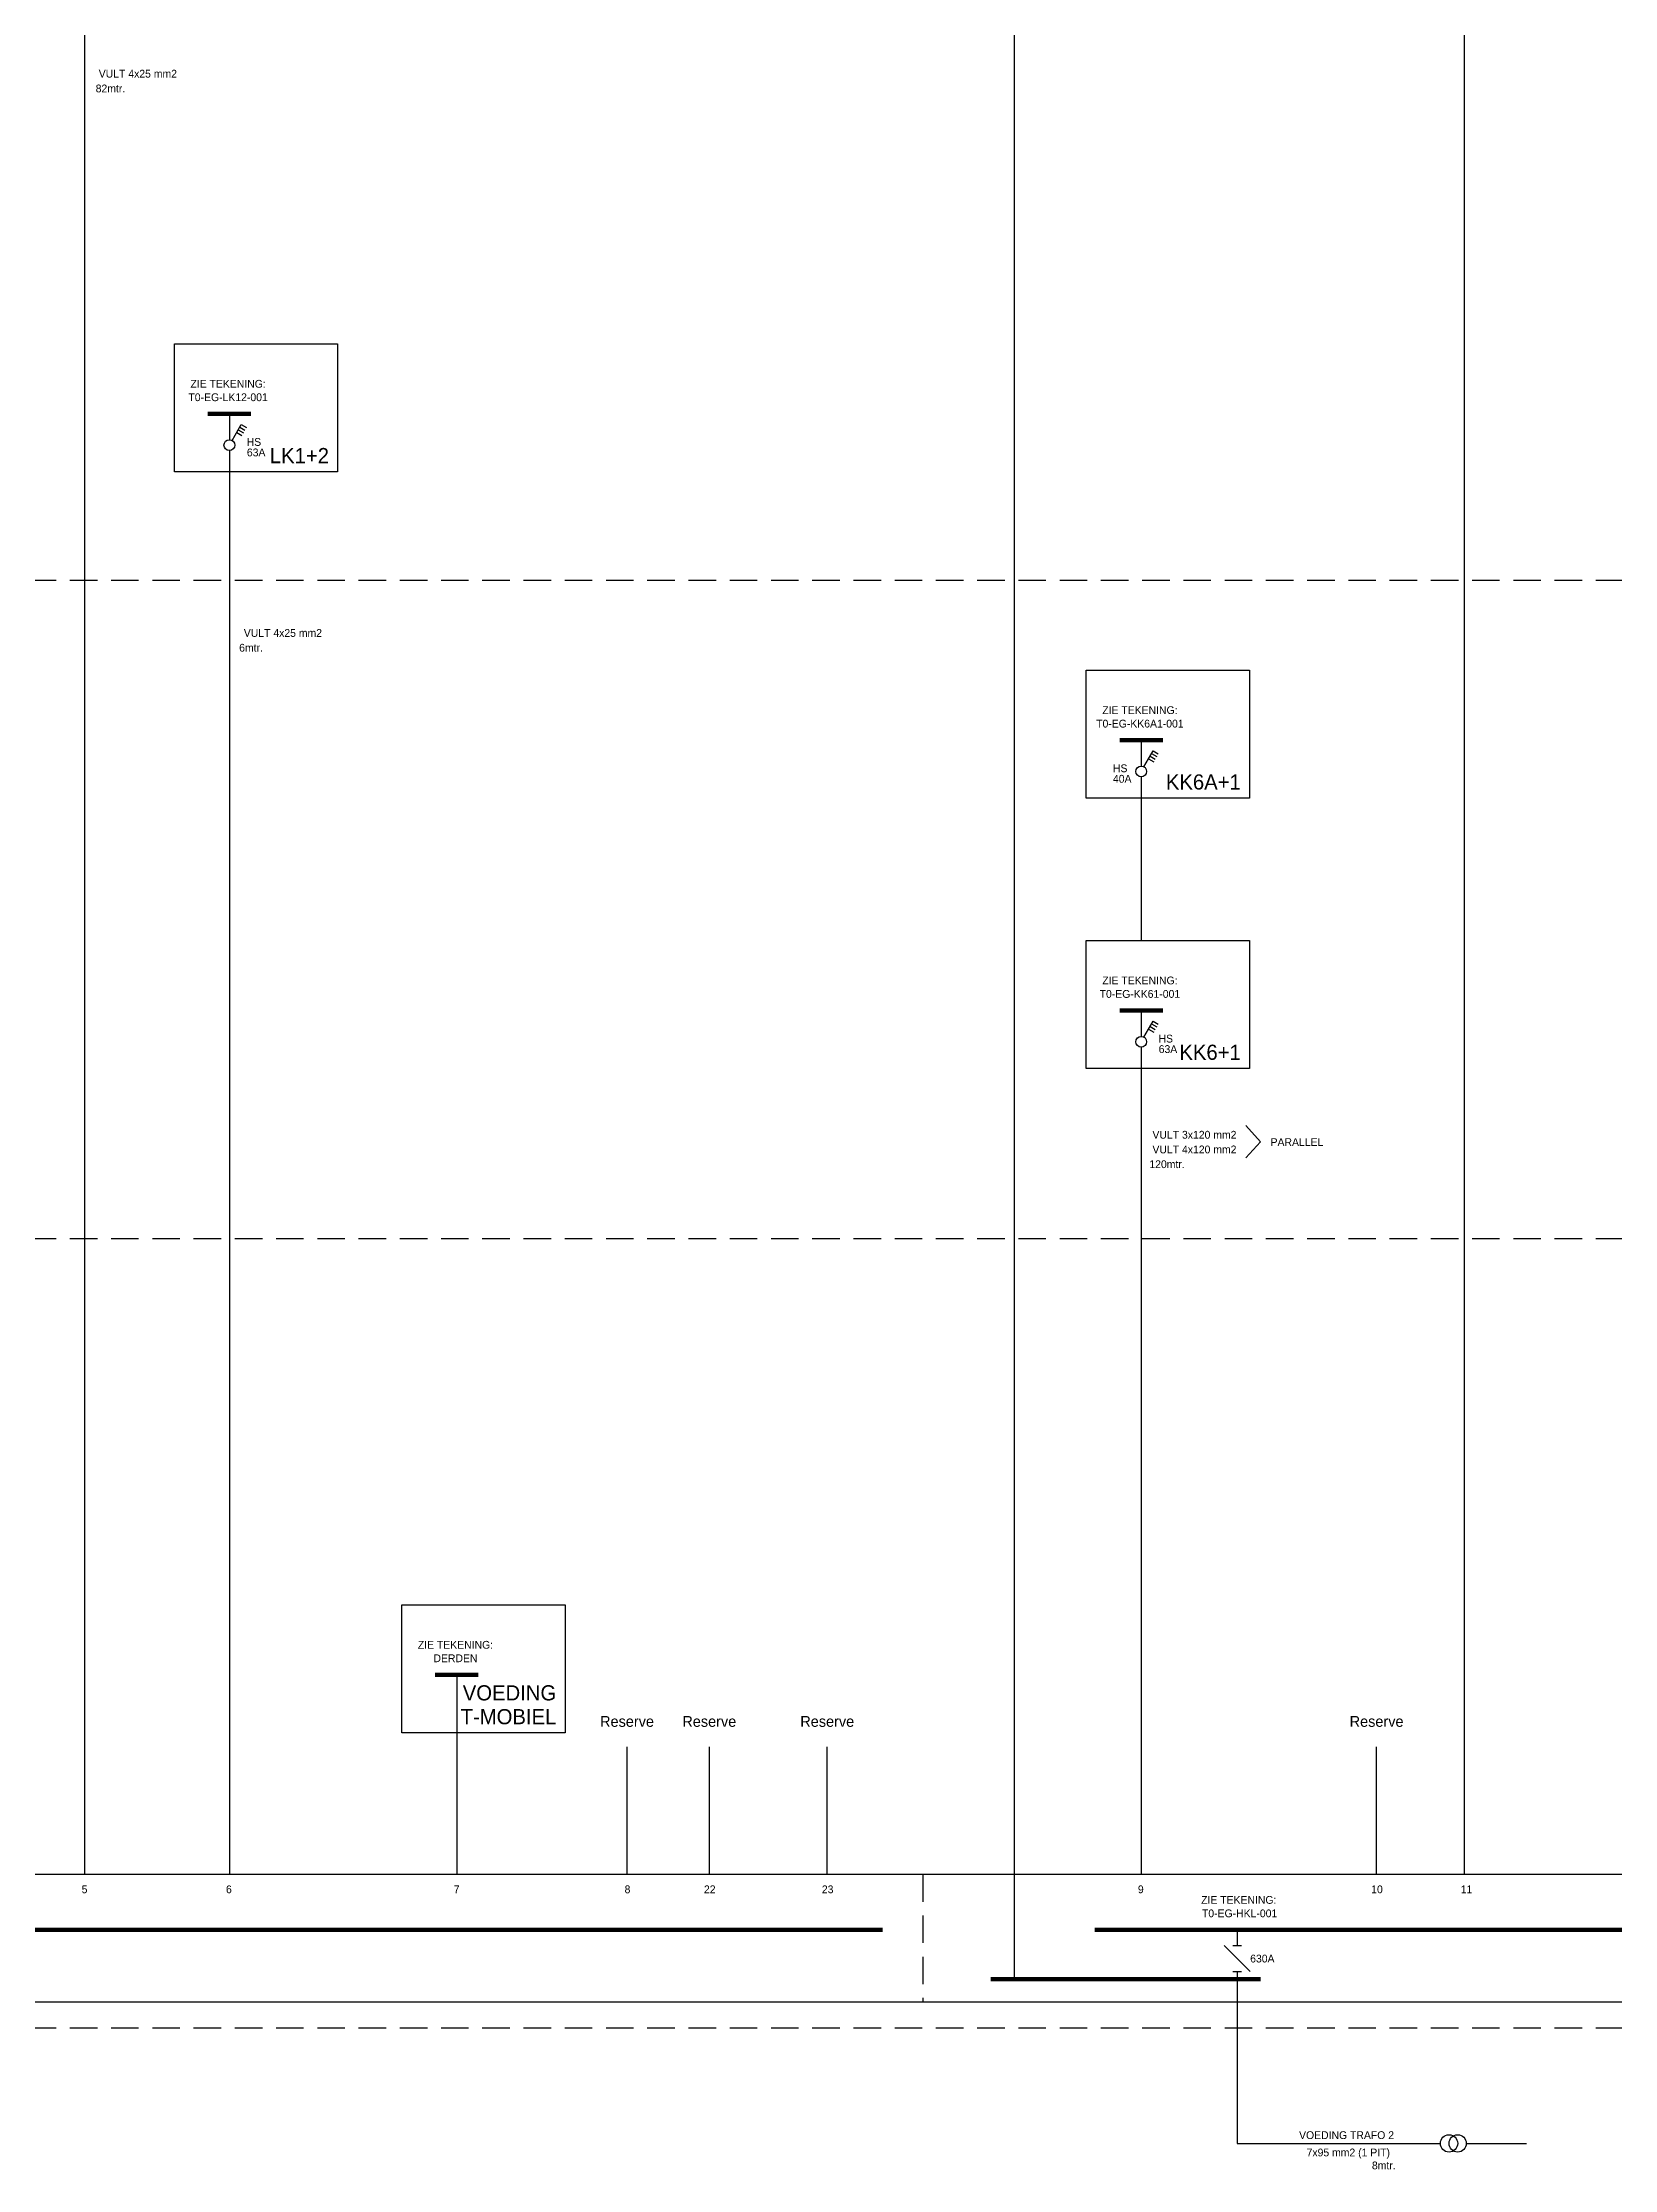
# Model space of a CAD drawing. Header units: millimetres. Extents: x 0 to 1470, y -33 to 858.
# Drawn here: x 403.3 to 766.3, y -32.7 to 458.4 of the extents above; entities that cross this region are included whole.
import ezdxf
from ezdxf.enums import TextEntityAlignment as Align

# ---------------------------------------------------------------- set-up
doc = ezdxf.new("R2010")
doc.units = ezdxf.units.MM
doc.linetypes.add('HIDDEN', pattern=[9.525, 6.35, -3.175])
doc.layers.get('0').update_dxf_attribs({"linetype": 'CONTINUOUS'})
for name, color, linetype in [('EL$1----', 3, 'CONTINUOUS'), ('EL-62-BLK', 3, 'CONTINUOUS'), ('EL6311--', 3, 'CONTINUOUS')]:
    doc.layers.add(name, color=color, linetype=linetype)
doc.styles.add('BURO-018', font='BUROFONT.shx', dxfattribs={"height": 1.8})
doc.styles.add('BURO-025', font='BUROFONT.shx', dxfattribs={"height": 2.5})
doc.styles.add('BURO-035', font='BUROFONT.shx', dxfattribs={"height": 3.5})

# ---------------------------------------------------------------- blocks, each defined once
blk = doc.blocks.new('0713B5')
at = {"color": 0, "linetype": 'Continuous'}
for p, q in [((3, -6), (-3, 0)), ((-1, 0), (1, 0)), ((-1, -6), (1, -6))]:
    blk.add_line(p, q, dxfattribs=at)
at = {"color": 0, "linetype": 'Continuous', "style": 'BURO-018', "flags": 1}
for tag, p in [('E_ID', (0, 0)), ('E_MATCODE', (0, -5))]:
    blk.add_attdef(tag, p, '', height=1.8, dxfattribs=at)
at = {"color": 0, "linetype": 'Continuous', "style": 'BURO-018'}
blk.add_attdef('E_KODE', text='', height=1.8, dxfattribs=at).set_placement((3, -3), align=Align.MIDDLE_LEFT)
blk = doc.blocks.new('1114A3A')
at = {"color": 0, "linetype": 'Continuous'}
for p, q in [((0.62, 1.08), (2.74, 4.75)), ((1.69, 2.93), (2.9, 2.23)), ((2.04, 3.54), (3.25, 2.84)), ((2.39, 4.14), (3.6, 3.44)), ((2.74, 4.75), (3.95, 4.05))]:
    blk.add_line(p, q, dxfattribs=at)
blk.add_circle((0, 0), 1.25, dxfattribs=at)
at = {"color": 0, "linetype": 'Continuous', "style": 'BURO-018', "flags": 1}
for tag, p in [('E_ID', (0, 0.08)), ('E_MATCODE', (0, -4.92))]:
    blk.add_attdef(tag, p, '', height=1.8, dxfattribs=at)
at = {"color": 0, "linetype": 'Continuous', "style": 'BURO-018'}
blk.add_attdef('E_IGS', text='', height=1.8, dxfattribs=at).set_placement((3, 0.08), align=Align.MIDDLE_LEFT)
blk = doc.blocks.new('060901')
at = {"color": 0, "linetype": 'Continuous'}
for centre in [(0, 1), (0, -1)]:
    blk.add_circle(centre, 2, dxfattribs=at)
at = {"color": 0, "linetype": 'Continuous', "style": 'BURO-018', "flags": 1}
for tag, p in [('E_ID', (0, 0)), ('E_MATCODE', (0, -3))]:
    blk.add_attdef(tag, p, '', height=1.8, dxfattribs=at)
at = {"color": 0, "linetype": 'Continuous', "style": 'BURO-018'}
blk.add_attdef('E_KODE', text='', height=1.8, dxfattribs=at).set_placement((3, 0), align=Align.MIDDLE_LEFT)

msp = doc.modelspace()

# ---------------------------------------------------------------- linework, layer by layer
at = {"layer": 'EL$1----'}
for p, q in [((627.67, 825.14), (627.67, 11.18)), ((731.57, 769.78), (731.57, 35.46)), ((412.96, 484.74), (412.96, 35.46)), ((446.41, 372.26), (446.41, 366.68)), ((446.41, 364.18), (446.41, 356.02)), ((446.41, 356.02), (446.41, 50.16)), ((656.99, 296.9), (656.99, 291.32)), ((656.99, 288.82), (656.99, 251.07)), ((656.99, 234.49), (656.99, 228.91)), ((656.99, 226.41), (656.99, 35.46)), ((498.92, 81.08), (498.92, 75.51)), ((498.92, 75.51), (498.92, 35.46)), ((538.18, 64.85), (538.18, 35.46)), ((557.18, 64.85), (557.18, 35.46)), ((584.41, 64.85), (584.41, 35.46)), ((711.28, 64.85), (711.28, 35.46)), ((446.41, 50.16), (446.41, 35.46)), ((679.16, 22.18), (679.16, 18.97)), ((679.16, 12.97), (679.16, 11.18)), ((679.16, 11.18), (679.16, -26.7)), ((679.16, -26.7), (726.08, -26.7)), ((732.08, -26.7), (746, -26.7))]:
    msp.add_line(p, q, dxfattribs=at)
at = {"layer": 'EL$1----', "color": 1, "linetype": 'HIDDEN'}
for p, q in [((0, 334.25), (1470.38, 334.25)), ((0, 182.25), (1470.38, 182.25)), ((0, 0), (1470.38, 0))]:
    msp.add_line(p, q, dxfattribs=at)
at = {"layer": 'EL$1----', "linetype": 'HIDDEN'}
msp.add_line((606.57, 35.46), (606.57, 5.88), dxfattribs=at)
at = {"layer": 'EL$1----'}
for points in [[(471.41, 359.26), (433.72, 359.26), (433.72, 388.84), (471.41, 388.84)], [(681.99, 283.9), (644.3, 283.9), (644.3, 313.48), (681.99, 313.48)], [(681.99, 221.49), (644.3, 221.49), (644.3, 251.07), (681.99, 251.07)], [(523.92, 68.08), (486.23, 68.08), (486.23, 97.66), (523.92, 97.66)], [(116.1, 5.88), (116.1, 35.46), (1464.27, 35.46), (1464.27, 5.88)]]:
    msp.add_lwpolyline(points, close=True, dxfattribs=at)
at = {"layer": 'EL$1----', "const_width": 1}
for points in [[(441.41, 372.65), (451.41, 372.65)], [(651.99, 297.29), (661.99, 297.29)], [(651.99, 234.88), (661.99, 234.88)], [(493.92, 81.48), (503.92, 81.48)], [(126.24, 22.58), (597.28, 22.58)], [(646.28, 22.58), (1455.25, 22.58)], [(622.22, 11.18), (684.6, 11.18)]]:
    msp.add_lwpolyline(points, dxfattribs=at)
at = {"layer": 'EL-62-BLK', "color": 1}
for p in [(681.17, 208.33), (681.17, 200.85)]:
    msp.add_line(p, (684.55, 204.59), dxfattribs=at)

# ---------------------------------------------------------------- block references
at = {"layer": 'EL$1----'}
ref = msp.add_blockref('0713B5', (679.16, 18.97), dxfattribs=at)
ref.add_attrib('E_KODE', '630A', dxfattribs={"layer": '0', "color": 1, "linetype": 'Continuous', "height": 1.8, "style": 'BURO-018'}).set_placement((682.16, 15.97), align=Align.MIDDLE_LEFT)
at = {"layer": 'EL$1----', "rotation": 90}
msp.add_blockref('060901', (729.08, -26.7), dxfattribs=at)
at = {"layer": 'EL6311--'}
ref = msp.add_blockref('1114A3A', (446.41, 365.43), dxfattribs=at)
ref.add_attrib('E_IGS', '63A', dxfattribs={"layer": '0', "color": 1, "linetype": 'Continuous', "height": 1.8, "style": 'BURO-018'}).set_placement((450.45, 363.74), align=Align.MIDDLE_LEFT)
ref = msp.add_blockref('1114A3A', (656.99, 290.07), dxfattribs=at)
ref.add_attrib('E_IGS', '40A', dxfattribs={"layer": '0', "color": 1, "linetype": 'Continuous', "height": 1.8, "style": 'BURO-018'}).set_placement((650.47, 288.38), align=Align.MIDDLE_LEFT)
ref = msp.add_blockref('1114A3A', (656.99, 227.66), dxfattribs=at)
ref.add_attrib('E_IGS', '63A', dxfattribs={"layer": '0', "color": 1, "linetype": 'Continuous', "height": 1.8, "style": 'BURO-018'}).set_placement((661.03, 225.97), align=Align.MIDDLE_LEFT)

# ---------------------------------------------------------------- texts
at = {"layer": 'EL$1----', "color": 1, "style": 'BURO-018'}
for p in [(450.41, 365.26), (650.47, 289.9), (660.99, 227.49)]:
    msp.add_text('HS', height=1.8, dxfattribs=at).set_placement(p)
at = {"layer": 'EL$1----', "color": 2, "style": 'BURO-025'}
for p in [(532.02, 69.48), (551.02, 69.48), (578.26, 69.48), (705.13, 69.48)]:
    msp.add_text('Reserve', height=2.5, dxfattribs=at).set_placement(p)
at = {"layer": 'EL-62-BLK', "color": 1, "style": 'BURO-025'}
for s, p in [('VULT 4x25 mm2', (425.27, 451.19)), ('82mtr.', (418.94, 447.78)), ('6mtr.', (451.41, 318.65)), ('VULT 4x25 mm2', (458.77, 322.06)), ('VULT 3x120 mm2', (669.29, 206.19)), ('VULT 4x120 mm2', (669.29, 202.8)), ('PARALLEL', (692.96, 204.49)), ('120mtr.', (662.96, 199.39)), ('5', (412.96, 31.96)), ('6', (446.29, 31.96)), ('7', (498.89, 31.96)), ('8', (538.35, 31.96)), ('22', (557.35, 31.96)), ('23', (584.58, 31.96)), ('9', (656.9, 31.96)), ('10', (711.45, 31.96)), ('11', (732.13, 31.96)), ('VOEDING TRAFO 2', (704.42, -24.8)), ('7x95 mm2 (1 PIT)', (704.82, -28.8)), ('8mtr.', (713.02, -31.8))]:
    msp.add_text(s, height=1.8, dxfattribs=at).set_placement(p, align=Align.MIDDLE_CENTER)
at = {"layer": 'EL-62-BLK', "color": 1, "style": 'BURO-018'}
for s, p in [('ZIE TEKENING:', (446.11, 379.59)), ('T0-EG-LK12-001', (446.11, 376.48)), ('ZIE TEKENING:', (656.69, 304.23)), ('T0-EG-KK6A1-001', (656.69, 301.12)), ('ZIE TEKENING:', (656.69, 241.82)), ('T0-EG-KK61-001', (656.69, 238.71)), ('ZIE TEKENING:', (498.62, 88.42)), ('DERDEN', (498.62, 85.31)), ('ZIE TEKENING:', (679.53, 29.52)), ('T0-EG-HKL-001', (679.72, 26.41))]:
    msp.add_text(s, height=1.8, dxfattribs=at).set_placement(p, align=Align.MIDDLE)
at = {"layer": 'EL-62-BLK', "color": 4, "style": 'BURO-035'}
for s, p in [('LK1+2', (469.41, 361.26)), ('KK6A+1', (679.99, 285.9)), ('KK6+1', (679.99, 223.49)), ('VOEDING', (521.89, 75.58)), ('T-MOBIEL', (521.92, 70.08))]:
    msp.add_text(s, height=3.5, dxfattribs=at).set_placement(p, align=Align.RIGHT)

doc.saveas('drawing.dxf')
